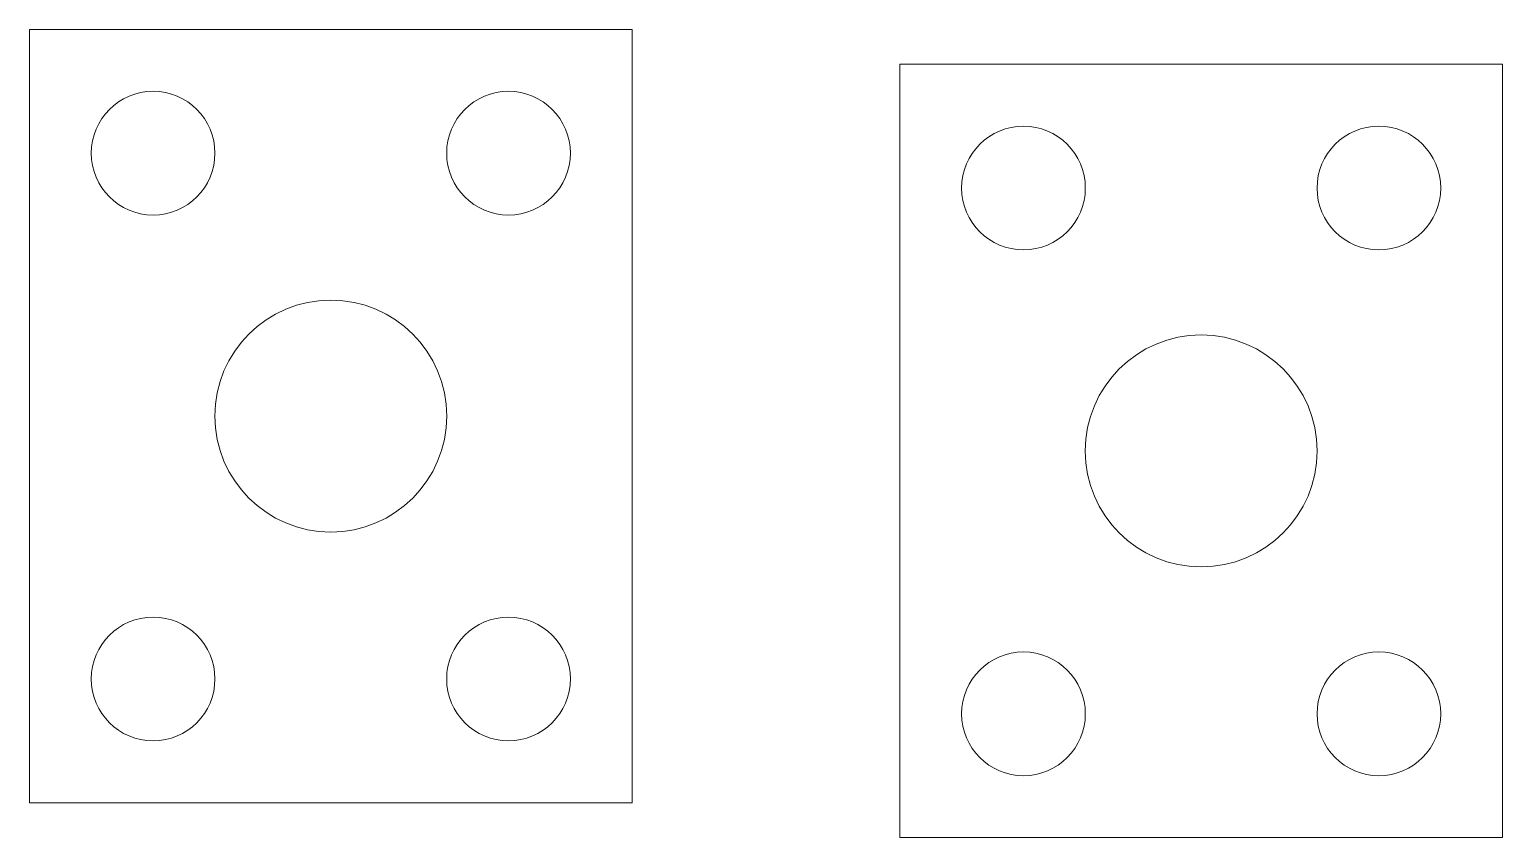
# Model space of a CAD drawing. Header units: inches. Extents: x 0 to 4.1, y 0 to 17.6.
# Drawn here: x 0.432 to 1.385, y 17.094 to 17.616 of the extents above; entities outside this region: 2.
import ezdxf

# ---------------------------------------------------------------- set-up
doc = ezdxf.new("R2010")
doc.units = ezdxf.units.IN
doc.header["$MEASUREMENT"] = 0
doc.styles.add('SLDTEXTSTYLE0', font='TXT', dxfattribs={"width": 0.7})

msp = doc.modelspace()

# ---------------------------------------------------------------- linework, layer by layer
at = {"color": 7, "linetype": 'Continuous', "lineweight": 15}
for p, q in [((0.82199, 17.61644), (0.4321, 17.61644)), ((0.4321, 17.61644), (0.4321, 17.11644)), ((0.82199, 17.11644), (0.82199, 17.61644)), ((1.38501, 17.59392), (0.99512, 17.59392)), ((0.99512, 17.59392), (0.99512, 17.09392)), ((1.38501, 17.09392), (1.38501, 17.59392)), ((0.4321, 17.11644), (0.82199, 17.11644)), ((0.99512, 17.09392), (1.38501, 17.09392))]:
    msp.add_line(p, q, dxfattribs=at)
for centre, radius in [((0.5121, 17.53644), 0.04), ((0.74199, 17.53644), 0.04), ((1.07512, 17.51392), 0.04), ((1.30501, 17.51392), 0.04), ((0.62705, 17.36644), 0.075), ((1.19006, 17.34392), 0.075), ((0.5121, 17.19644), 0.04), ((0.74199, 17.19644), 0.04), ((1.07512, 17.17392), 0.04), ((1.30501, 17.17392), 0.04)]:
    msp.add_circle(centre, radius, dxfattribs=at)

# ---------------------------------------------------------------- texts
at = {"color": 7, "linetype": 'Continuous', "char_height": 0.3114, "attachment_point": 1, "style": 'SLDTEXTSTYLE0'}
for s, insert in [('SolidWorks Educational Edition.', (0, 0.86852)), ('For Instructional Use Only.', (0, 0.40142))]:
    msp.add_mtext(s, dxfattribs=dict(at, insert=insert))

doc.saveas('drawing.dxf')
